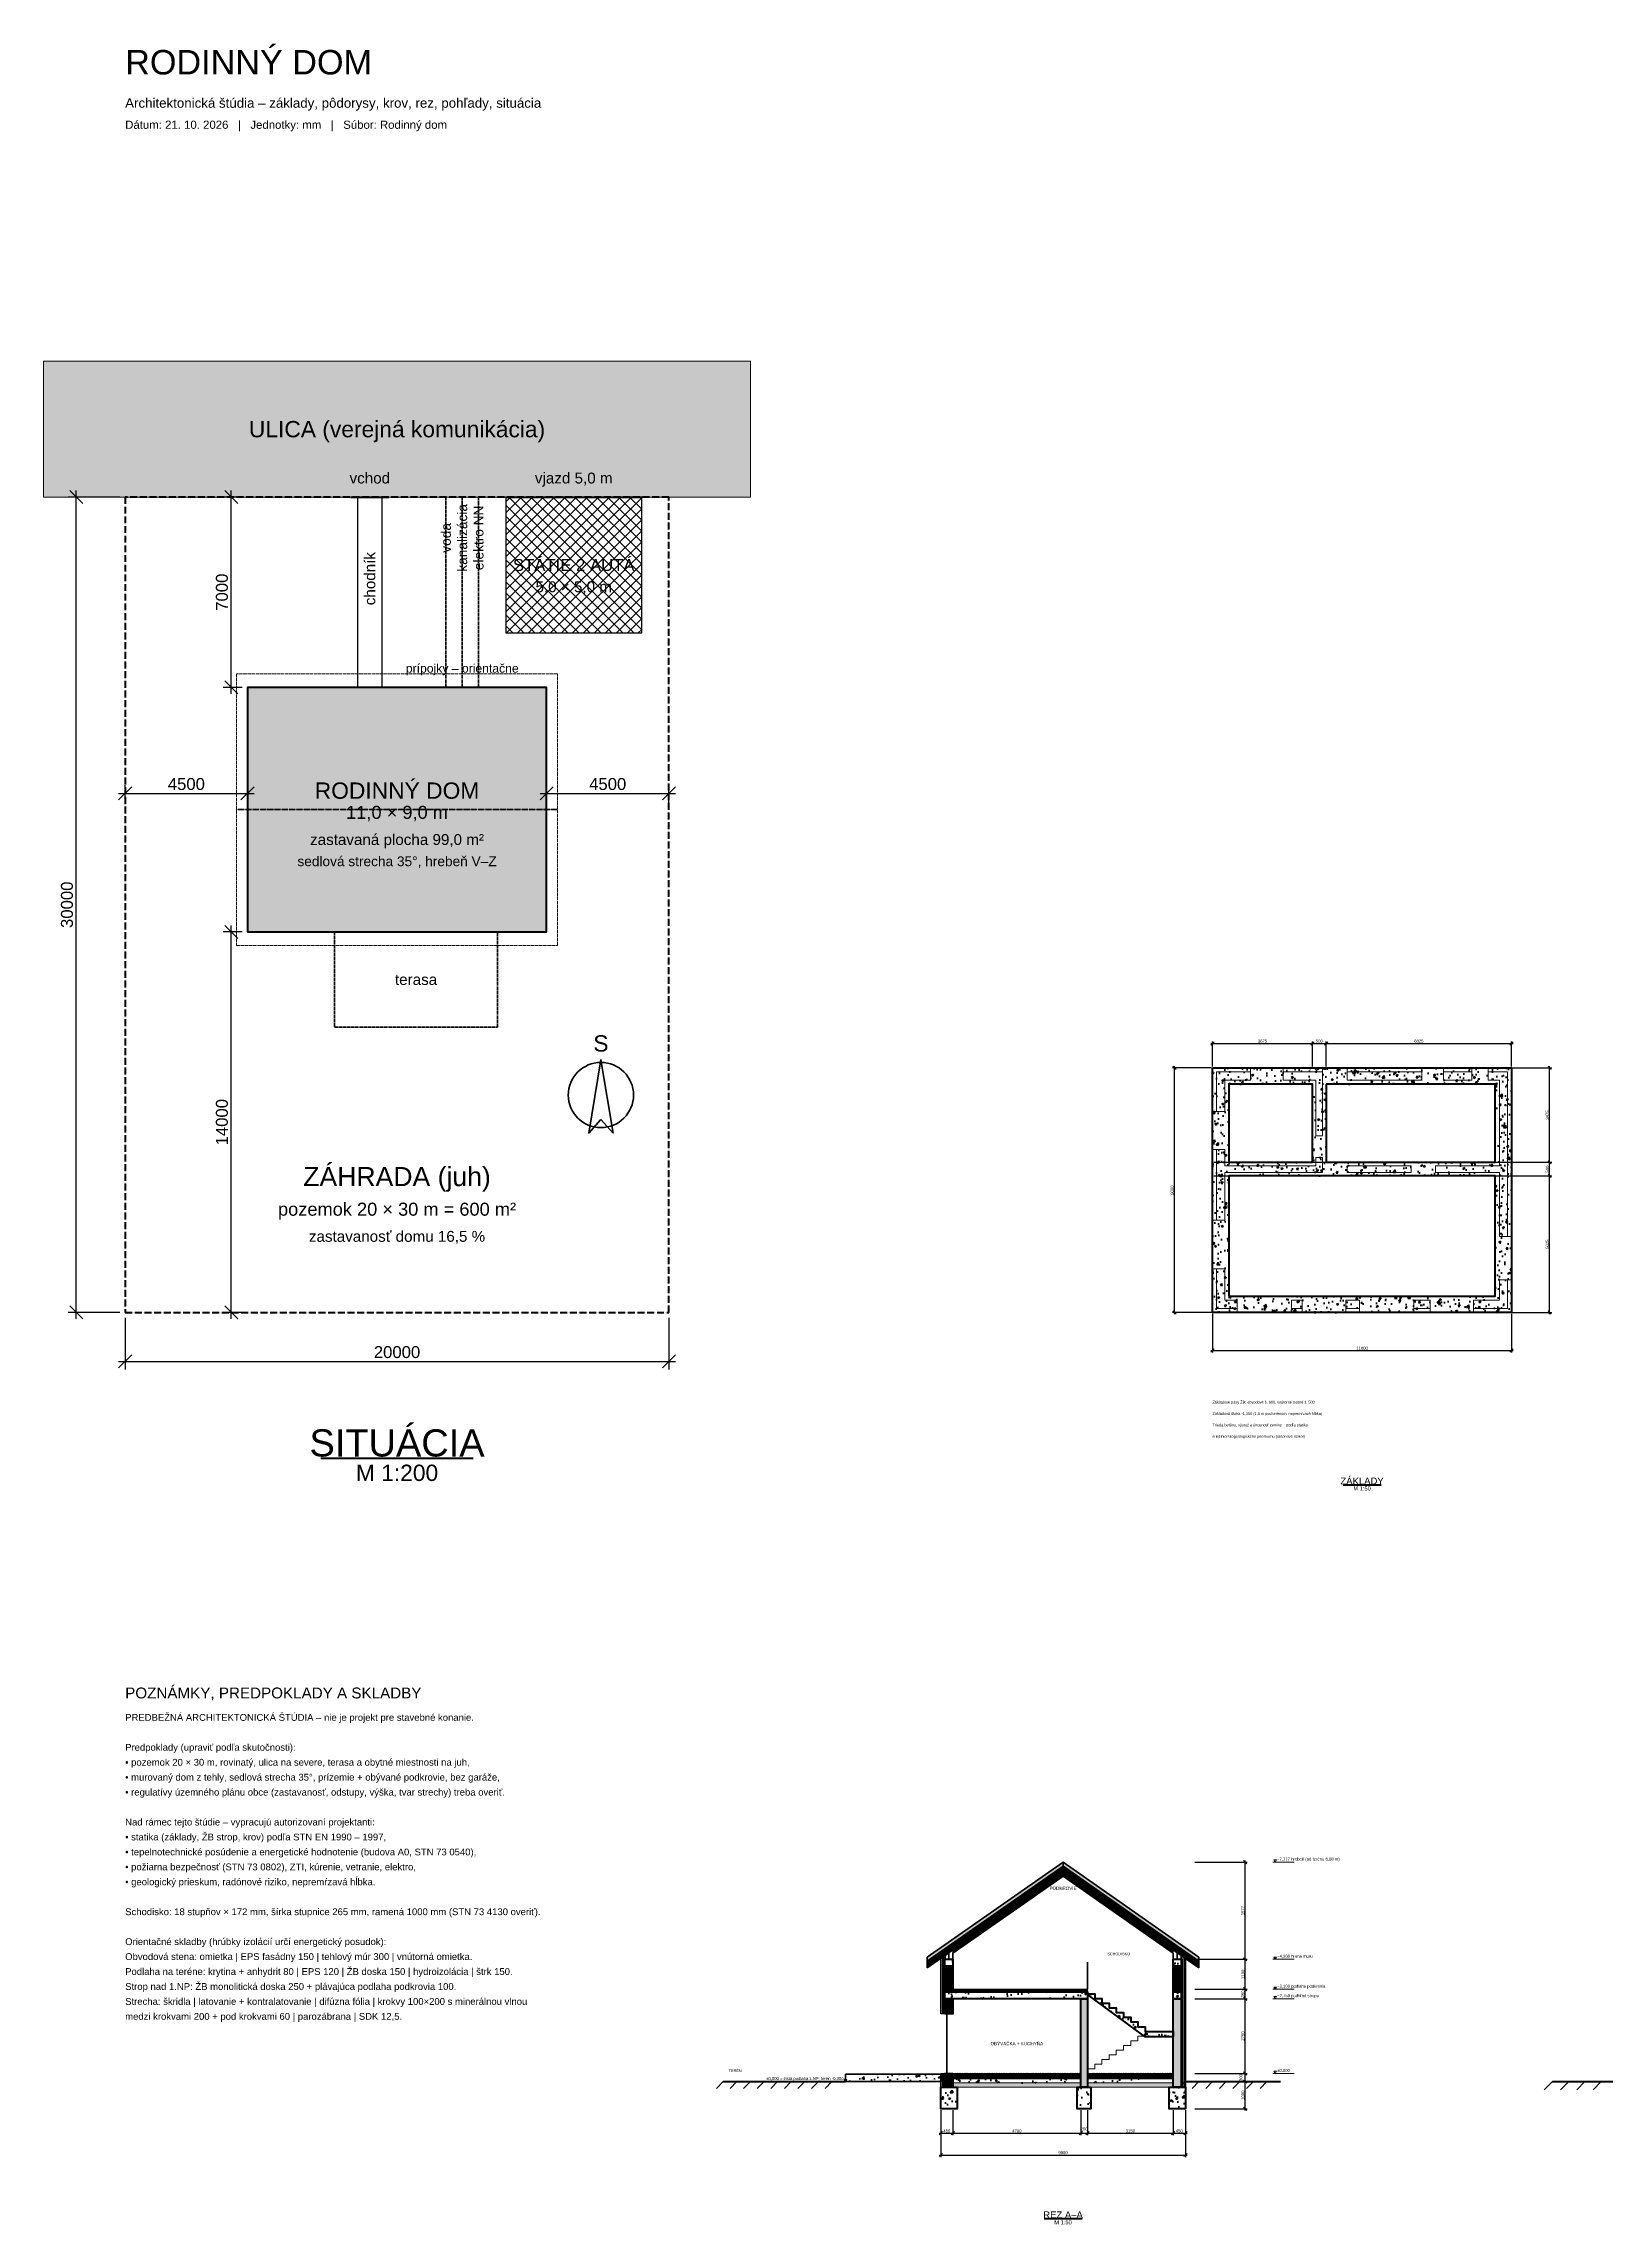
# Model space of a CAD drawing. Header units: millimetres. Extents: x -3000 to 123500, y -27552 to 52684.
# Drawn here: x -3000 to 54450, y -27552 to 52684 of the extents above; entities that cross this region are included whole.
import ezdxf
from ezdxf.enums import TextEntityAlignment as Align

# ---------------------------------------------------------------- set-up
doc = ezdxf.new("R2010")
doc.units = ezdxf.units.MM
doc.linetypes.add('DASHDOT', pattern=[3.556, 2.54, -0.508, 0, -0.508])
doc.linetypes.add('DASHED', pattern=[1.524, 1.27, -0.254])
for name, color, linetype, lineweight in [('DVERE', 3, 'Continuous', 25), ('IZOLACIA', 2, 'Continuous', 25), ('KOTY', 4, 'Continuous', 18), ('KROV', 30, 'Continuous', 35), ('POZEMOK', 3, 'DASHDOT', 50), ('PRIPOJKY', 5, 'DASHED', 35), ('SCHODISKO', 6, 'Continuous', 25), ('SITUACIA', 7, 'Continuous', 35), ('SKRYTE', 8, 'DASHED', 18), ('STENY_NOSNE', 7, 'Continuous', 70), ('STRECHA', 1, 'Continuous', 35), ('STROP', 7, 'Continuous', 50), ('TERASA', 30, 'Continuous', 35), ('TEREN', 94, 'Continuous', 50), ('TEXT', 7, 'Continuous', 25), ('ZAKLADY', 8, 'Continuous', 50)]:
    doc.layers.add(name, color=color, linetype=linetype, lineweight=lineweight)
doc.styles.add('DOM', font='arial.ttf')
doc.dimstyles.new('DOM_200', dxfattribs={"dimscale": 200, "dimtxt": 2.2, "dimasz": 1.5, "dimexe": 1.5, "dimexo": 1, "dimgap": 0.6, "dimtad": 1, "dimdec": 0, "dimtxsty": 'DOM', "dimtsz": 1.2, "dimcen": 2.5, "dimdle": 1.2, "dimclrd": 4, "dimclre": 4, "dimclrt": 7, "dimazin": 3, "dimtfac": 1, "dimtmove": 0, "dimatfit": 3})
doc.dimstyles.new('DOM_50', dxfattribs={"dimscale": 50, "dimtxt": 2.2, "dimasz": 1.5, "dimexe": 1.5, "dimexo": 1, "dimgap": 0.6, "dimtad": 1, "dimdec": 0, "dimtxsty": 'DOM', "dimtsz": 1.2, "dimcen": 2.5, "dimdle": 1.2, "dimclrd": 4, "dimclre": 4, "dimclrt": 7, "dimazin": 3, "dimtfac": 1, "dimtmove": 0, "dimatfit": 3})

msp = doc.modelspace()

# ---------------------------------------------------------------- hatches: boundary and pattern name
at = {"layer": 'IZOLACIA'}
h = msp.add_hatch(dxfattribs=at)
h.set_pattern_fill('ANSI31', color=2, scale=18, angle=45)
h.paths.add_polyline_path([(30150, -19800), (30000, -19800), (30000, -17765), (30150, -17660)])
h = msp.add_hatch(dxfattribs=at)
h.set_pattern_fill('ANSI31', color=2, scale=18, angle=45)
h.paths.add_polyline_path([(39000, -17765), (39000, -22500), (38850, -22500), (38850, -17660)])
h = msp.add_hatch(dxfattribs=at)
h.set_pattern_fill('ANSI31', color=2, scale=18, angle=45)
h.paths.add_polyline_path([(30000, -22500), (30000, -22000), (30150, -22000), (30150, -22500)])
at = {"layer": 'KROV'}
h = msp.add_hatch(dxfattribs=at)
h.set_pattern_fill('ANSI31', color=30, scale=18, angle=45)
h.paths.add_polyline_path([(29500, -18115.1), (34500, -14614.1), (34500, -14369.9), (29500, -17871)])
h = msp.add_hatch(dxfattribs=at)
h.set_pattern_fill('ANSI31', color=30, scale=18, angle=45)
h.paths.add_polyline_path([(39500, -18115.1), (34500, -14614.1), (34500, -14369.9), (39500, -17871)])
h = msp.add_hatch(dxfattribs=at)
h.set_pattern_fill('ANSI31', color=8, scale=10, angle=135)
h.paths.add_polyline_path([(30450, -17449.9), (34500, -14614.1), (34500, -14736.2), (30450, -17572)])
h = msp.add_hatch(dxfattribs=at)
h.set_pattern_fill('ANSI31', color=8, scale=10, angle=135)
h.paths.add_polyline_path([(38550, -17449.9), (34500, -14614.1), (34500, -14736.2), (38550, -17572)])
at = {"layer": 'SITUACIA'}
h = msp.add_hatch(color=253, dxfattribs=at)
h.dxf.hatch_style = 1
h.paths.add_polyline_path([(23000, 36000), (23000, 41000), (-3000, 41000), (-3000, 36000)])
h = msp.add_hatch(dxfattribs=at)
h.set_pattern_fill('ANSI37', color=253, scale=90)
h.paths.add_polyline_path([(19000, 31000), (19000, 36000), (14000, 36000), (14000, 31000)])
at = {"layer": 'STENY_NOSNE'}
h = msp.add_hatch(color=254, dxfattribs=at)
h.dxf.hatch_style = 1
h.paths.add_polyline_path([(15500, 20000), (15500, 29000), (4500, 29000), (4500, 20000)])
h = msp.add_hatch(color=252, dxfattribs=at)
h.dxf.hatch_style = 1
h.paths.add_polyline_path([(30150, -18050), (30450, -18050), (30450, -19000), (30150, -19000)])
h = msp.add_hatch(color=252, dxfattribs=at)
h.dxf.hatch_style = 1
h.paths.add_polyline_path([(38850, -19000), (38550, -19000), (38550, -18050), (38850, -18050)])
h = msp.add_hatch(color=252, dxfattribs=at)
h.dxf.hatch_style = 1
h.paths.add_polyline_path([(30150, -19800), (30150, -19250), (30450, -19250), (30450, -19800)])
h = msp.add_hatch(color=252, dxfattribs=at)
h.dxf.hatch_style = 1
h.paths.add_polyline_path([(35400, -19250), (35400, -22500), (35150, -22500), (35150, -19250)])
h = msp.add_hatch(color=252, dxfattribs=at)
h.dxf.hatch_style = 1
h.paths.add_polyline_path([(38850, -22500), (38550, -22500), (38550, -20650), (38550, -20450), (38550, -19250), (38850, -19250)])
h = msp.add_hatch(color=252, dxfattribs=at)
h.dxf.hatch_style = 1
h.paths.add_polyline_path([(30450, -22000), (30450, -22500), (30150, -22500), (30150, -22000)])
at = {"layer": 'STRECHA'}
h = msp.add_hatch(color=1, dxfattribs=at)
h.dxf.hatch_style = 1
h.paths.add_polyline_path([(29500, -17871), (34500, -14369.9), (34500, -14223.4), (29500, -17724.5)])
h = msp.add_hatch(color=1, dxfattribs=at)
h.dxf.hatch_style = 1
h.paths.add_polyline_path([(39500, -17871), (34500, -14369.9), (34500, -14223.4), (39500, -17724.5)])
at = {"layer": 'STROP'}
h = msp.add_hatch(dxfattribs=at)
h.set_pattern_fill('AR-CONC', color=8, scale=4)
h.paths.add_polyline_path([(30450, -18050), (30150, -18050), (30150, -17800), (30450, -17800)])
h = msp.add_hatch(dxfattribs=at)
h.set_pattern_fill('AR-CONC', color=8, scale=4)
h.paths.add_polyline_path([(38850, -18050), (38550, -18050), (38550, -17800), (38850, -17800)])
h = msp.add_hatch(dxfattribs=at)
h.set_pattern_fill('AR-CONC', color=8, scale=4)
h.paths.add_polyline_path([(38550, -20650), (37520, -20650), (35400, -19100), (35400, -19250), (30150, -19250), (30150, -19000), (35400, -19000), (35400, -19072.2), (35665, -19072.2), (35665, -19244.4), (35930, -19244.4), (35930, -19416.7), (36195, -19416.7), (36195, -19588.9), (36460, -19588.9), (36460, -19761.1), (36725, -19761.1), (36725, -19933.3), (36990, -19933.3), (36990, -20105.6), (37255, -20105.6), (37255, -20277.8), (37520, -20277.8), (37520, -20450), (38550, -20450)])
h = msp.add_hatch(dxfattribs=at)
h.set_pattern_fill('ANSI37', scale=20)
h.paths.add_polyline_path([(35400, -19000), (35400, -18900), (30450, -18900), (30450, -19000)])
h = msp.add_hatch(dxfattribs=at)
h.set_pattern_fill('AR-CONC', color=8, scale=4)
h.paths.add_polyline_path([(38850, -19000), (38850, -19250), (38550, -19250), (38550, -19000)])
h = msp.add_hatch(dxfattribs=at)
h.set_pattern_fill('ANSI37', scale=20)
h.paths.add_polyline_path([(30450, -22080), (30450, -22000), (35150, -22000), (35150, -22080)])
h = msp.add_hatch(dxfattribs=at)
h.set_pattern_fill('ANSI31', color=2, scale=14, angle=45)
h.paths.add_polyline_path([(30450, -22200), (30450, -22080), (35150, -22080), (35150, -22200)])
h = msp.add_hatch(dxfattribs=at)
h.set_pattern_fill('AR-CONC', color=8, scale=4)
h.paths.add_polyline_path([(30450, -22350), (30450, -22200), (35150, -22200), (35150, -22350)])
h = msp.add_hatch(dxfattribs=at)
h.set_pattern_fill('GRAVEL', color=8, scale=6)
h.paths.add_polyline_path([(30450, -22500), (30450, -22350), (35150, -22350), (35150, -22500)])
h = msp.add_hatch(dxfattribs=at)
h.set_pattern_fill('ANSI37', scale=20)
h.paths.add_polyline_path([(38550, -22000), (38550, -22080), (35400, -22080), (35400, -22000)])
h = msp.add_hatch(dxfattribs=at)
h.set_pattern_fill('ANSI31', color=2, scale=14, angle=45)
h.paths.add_polyline_path([(38550, -22080), (38550, -22200), (35400, -22200), (35400, -22080)])
h = msp.add_hatch(dxfattribs=at)
h.set_pattern_fill('AR-CONC', color=8, scale=4)
h.paths.add_polyline_path([(38550, -22200), (38550, -22350), (35400, -22350), (35400, -22200)])
h = msp.add_hatch(dxfattribs=at)
h.set_pattern_fill('GRAVEL', color=8, scale=6)
h.paths.add_polyline_path([(38550, -22350), (38550, -22500), (35400, -22500), (35400, -22350)])
h = msp.add_hatch(dxfattribs=at)
h.set_pattern_fill('AR-CONC', color=8, scale=4)
h.paths.add_polyline_path([(30600, -22500), (30600, -23300), (30000, -23300), (30000, -22500)])
h = msp.add_hatch(dxfattribs=at)
h.set_pattern_fill('AR-CONC', color=8, scale=4)
h.paths.add_polyline_path([(35525, -22500), (35525, -23300), (35025, -23300), (35025, -22500)])
h = msp.add_hatch(dxfattribs=at)
h.set_pattern_fill('AR-CONC', color=8, scale=4)
h.paths.add_polyline_path([(39000, -22500), (39000, -23300), (38400, -23300), (38400, -22500)])
at = {"layer": 'TERASA'}
h = msp.add_hatch(dxfattribs=at)
h.set_pattern_fill('AR-CONC', color=8, scale=4)
h.paths.add_polyline_path([(30000, -22300), (30000, -22030), (26500, -22030), (26500, -22300)])
at = {"layer": 'ZAKLADY'}
h = msp.add_hatch(dxfattribs=at)
h.set_pattern_fill('AR-CONC', color=8, scale=4)
h.paths.add_polyline_path([(40000, 15000), (51000, 15000), (51000, 6000), (40000, 6000)])
h.paths.add_polyline_path([(44175, 14400), (44175, 11525), (50400, 11525), (50400, 14400)])
h.paths.add_polyline_path([(40600, 14400), (40600, 11525), (43675, 11525), (43675, 14400)])
h.paths.add_polyline_path([(40600, 6600), (50400, 6600), (50400, 11025), (40600, 11025)])

# ---------------------------------------------------------------- linework, layer by layer
at = {"layer": 'DVERE', "lineweight": 35}
msp.add_line((30225, -22000), (30225, -19800), dxfattribs=at)
at = {"layer": 'IZOLACIA'}
for points in [[(30150, -19800), (30000, -19800), (30000, -17765), (30150, -17660)], [(39000, -17765), (39000, -22500), (38850, -22500), (38850, -17660)], [(30000, -22500), (30000, -22000), (30150, -22000), (30150, -22500)]]:
    msp.add_lwpolyline(points, close=True, dxfattribs=at)
at = {"layer": 'KOTY'}
for p, q in [((42220, -14223.4), (43000, -14223.4)), ((42220, -17800), (43000, -17800)), ((42220, -18900), (43000, -18900)), ((42220, -19250), (43000, -19250)), ((26420, -22300), (25800, -22300)), ((42220, -22000), (43000, -22000))]:
    msp.add_line(p, q, dxfattribs=at)
for points in [[(42300, -14223.4), (42252, -14143.4), (42348, -14143.4)], [(42300, -17800), (42252, -17720), (42348, -17720)], [(42300, -18900), (42252, -18820), (42348, -18820)], [(42300, -19250), (42252, -19170), (42348, -19170)], [(26500, -22300), (26452, -22220), (26548, -22220)], [(42300, -22000), (42252, -21920), (42348, -21920)]]:
    msp.add_lwpolyline(points, close=True, dxfattribs=at)
at = {"layer": 'KROV'}
for points in [[(29500, -18115.1), (34500, -14614.1), (34500, -14369.9), (29500, -17871)], [(39500, -18115.1), (34500, -14614.1), (34500, -14369.9), (39500, -17871)], [(30160, -17800), (30160, -17653), (30300, -17555), (30300, -17800)], [(38840, -17800), (38840, -17653), (38700, -17555), (38700, -17800)]]:
    msp.add_lwpolyline(points, close=True, dxfattribs=at)
at = {"layer": 'KROV', "lineweight": 13}
for points in [[(30450, -17449.9), (34500, -14614.1), (34500, -14736.2), (30450, -17572)], [(38550, -17449.9), (34500, -14614.1), (34500, -14736.2), (38550, -17572)]]:
    msp.add_lwpolyline(points, close=True, dxfattribs=at)
at = {"layer": 'POZEMOK', "linetype": 'DASHDOT', "lineweight": 50, "ltscale": 100}
msp.add_lwpolyline([(0, 6000), (20000, 6000), (20000, 36000), (0, 36000)], close=True, dxfattribs=at)
at = {"layer": 'PRIPOJKY', "linetype": 'DASHED', "lineweight": 35, "ltscale": 100}
for p, q in [((11800, 36000), (11800, 29000)), ((12400, 36000), (12400, 29000)), ((13000, 36000), (13000, 29000))]:
    msp.add_line(p, q, dxfattribs=at)
at = {"layer": 'SCHODISKO', "lineweight": 35}
msp.add_line((35400, -18900), (35400, -17900), dxfattribs=at)
at = {"layer": 'SCHODISKO', "lineweight": 18}
msp.add_lwpolyline([(35400, -22000), (35400, -21827.8), (35665, -21827.8), (35665, -21655.6), (35930, -21655.6), (35930, -21483.3), (36195, -21483.3), (36195, -21311.1), (36460, -21311.1), (36460, -21138.9), (36725, -21138.9), (36725, -20966.7), (36990, -20966.7), (36990, -20794.4), (37255, -20794.4), (37255, -20622.2), (37520, -20622.2), (37520, -20450)], dxfattribs=at)
at = {"layer": 'SITUACIA', "lineweight": 100}
for p, q in [((8300, 36000), (9700, 36000)), ((14000, 36000), (19000, 36000))]:
    msp.add_line(p, q, dxfattribs=at)
at = {"layer": 'SITUACIA', "lineweight": 18}
msp.add_lwpolyline([(23000, 36000), (23000, 41000), (-3000, 41000), (-3000, 36000)], close=True, dxfattribs=at)
at = {"layer": 'SITUACIA', "lineweight": 25}
for points in [[(8550, 29000), (9450, 29000), (9450, 36000), (8550, 36000)], [(14000, 31000), (19000, 31000), (19000, 36000), (14000, 36000)]]:
    msp.add_lwpolyline(points, close=True, dxfattribs=at)
at = {"layer": 'SITUACIA'}
msp.add_lwpolyline([(17500, 13100), (17050, 12600), (17500, 15300), (17950, 12600)], close=True, dxfattribs=at)
msp.add_circle((17500, 14000), 1200, dxfattribs=at)
at = {"layer": 'SKRYTE', "lineweight": 35}
msp.add_line((4100, 24500), (15900, 24500), dxfattribs=at)
at = {"layer": 'SKRYTE', "linetype": 'DASHED', "ltscale": 100}
msp.add_lwpolyline([(4100, 19500), (15900, 19500), (15900, 29500), (4100, 29500)], close=True, dxfattribs=at)
at = {"layer": 'SKRYTE', "linetype": 'DASHED', "ltscale": 25}
for points in [[(40000, 15000), (41400, 15000), (41400, 14850), (40150, 14850), (40150, 13400), (40000, 13400)], [(41400, 14550), (40450, 14550), (40450, 13400), (40150, 13400), (40150, 14850), (41400, 14850)], [(44050, 15000), (44050, 14850), (42600, 14850), (42600, 15000)], [(44050, 14550), (44050, 14549), (44050, 12500), (43800, 12500), (43800, 14550), (42600, 14550), (42600, 14850), (44050, 14850)], [(47700, 15000), (47700, 14850), (44950, 14850), (44950, 15000)], [(47700, 14550), (44950, 14550), (44950, 14850), (47700, 14850)], [(50550, 11400), (50550, 14550), (50137, 14550), (50137, 14850), (50850, 14850), (50850, 8800), (50550, 8800), (50550, 11150), (48200, 11150), (48200, 11400)], [(49537, 15000), (49537, 14850), (48500, 14850), (48500, 15000)], [(49537, 14550), (48500, 14550), (48500, 14850), (49537, 14850)], [(51000, 15000), (51000, 8800), (50850, 8800), (50850, 14850), (50137, 14850), (50137, 15000)], [(40000, 12000), (40150, 12000), (40150, 9400), (40000, 9400)], [(44050, 11401), (44050, 11400), (44050, 11150), (40450, 11150), (40450, 9400), (40150, 9400), (40150, 12000), (40450, 12000), (40450, 11400), (43800, 11400), (43800, 11700), (44050, 11700)], [(47300, 11400), (47300, 11150), (44950, 11150), (44950, 11400)], [(40000, 7600), (40150, 7600), (40150, 6150), (40900, 6150), (40900, 6000), (40000, 6000)], [(40150, 7600), (40450, 7600), (40450, 6450), (40900, 6450), (40900, 6150), (40150, 6150)], [(42900, 6450), (43300, 6450), (43300, 6150), (42900, 6150)], [(44900, 6450), (45400, 6450), (45400, 6150), (44900, 6150)], [(47400, 6450), (48000, 6450), (48000, 6150), (47400, 6150)], [(49600, 6150), (49600, 6450), (50550, 6450), (50550, 7200), (50850, 7200), (50850, 6150)], [(51000, 6000), (49600, 6000), (49600, 6150), (50850, 6150), (50850, 7200), (51000, 7200)], [(42900, 6000), (42900, 6150), (43300, 6150), (43300, 6000)], [(44900, 6000), (44900, 6150), (45400, 6150), (45400, 6000)], [(47400, 6000), (47400, 6150), (48000, 6150), (48000, 6000)]]:
    msp.add_lwpolyline(points, close=True, dxfattribs=at)
at = {"layer": 'STENY_NOSNE', "lineweight": 70}
msp.add_lwpolyline([(4500, 20000), (15500, 20000), (15500, 29000), (4500, 29000)], close=True, dxfattribs=at)
at = {"layer": 'STENY_NOSNE'}
for points in [[(30150, -18050), (30450, -18050), (30450, -19000), (30150, -19000)], [(38850, -19000), (38550, -19000), (38550, -18050), (38850, -18050)], [(30150, -19800), (30150, -19250), (30450, -19250), (30450, -19800)], [(35400, -19250), (35400, -22500), (35150, -22500), (35150, -19250)], [(38850, -22500), (38550, -22500), (38550, -20650), (38550, -20450), (38550, -19250), (38850, -19250)], [(30450, -22000), (30450, -22500), (30150, -22500), (30150, -22000)]]:
    msp.add_lwpolyline(points, close=True, dxfattribs=at)
at = {"layer": 'STRECHA'}
for points in [[(29500, -17871), (34500, -14369.9), (34500, -14223.4), (29500, -17724.5)], [(39500, -17871), (34500, -14369.9), (34500, -14223.4), (39500, -17724.5)]]:
    msp.add_lwpolyline(points, close=True, dxfattribs=at)
at = {"layer": 'STROP', "lineweight": 35}
msp.add_lwpolyline([(30450, -18900), (30450, -17572), (34500, -14736.2), (38550, -17572), (38550, -18900)], dxfattribs=at)
at = {"layer": 'STROP'}
for points in [[(30450, -18050), (30150, -18050), (30150, -17800), (30450, -17800)], [(38850, -18050), (38550, -18050), (38550, -17800), (38850, -17800)], [(38550, -20650), (37520, -20650), (35400, -19100), (35400, -19250), (30150, -19250), (30150, -19000), (35400, -19000), (35400, -19072.2), (35665, -19072.2), (35665, -19244.4), (35930, -19244.4), (35930, -19416.7), (36195, -19416.7), (36195, -19588.9), (36460, -19588.9), (36460, -19761.1), (36725, -19761.1), (36725, -19933.3), (36990, -19933.3), (36990, -20105.6), (37255, -20105.6), (37255, -20277.8), (37520, -20277.8), (37520, -20450), (38550, -20450)], [(38850, -19000), (38850, -19250), (38550, -19250), (38550, -19000)], [(30600, -22500), (30600, -23300), (30000, -23300), (30000, -22500)], [(35525, -22500), (35525, -23300), (35025, -23300), (35025, -22500)], [(39000, -22500), (39000, -23300), (38400, -23300), (38400, -22500)]]:
    msp.add_lwpolyline(points, close=True, dxfattribs=at)
at = {"layer": 'STROP', "lineweight": 13}
for points in [[(35400, -19000), (35400, -18900), (30450, -18900), (30450, -19000)], [(30450, -22080), (30450, -22000), (35150, -22000), (35150, -22080)], [(30450, -22200), (30450, -22080), (35150, -22080), (35150, -22200)], [(30450, -22350), (30450, -22200), (35150, -22200), (35150, -22350)], [(30450, -22500), (30450, -22350), (35150, -22350), (35150, -22500)], [(38550, -22000), (38550, -22080), (35400, -22080), (35400, -22000)], [(38550, -22080), (38550, -22200), (35400, -22200), (35400, -22080)], [(38550, -22200), (38550, -22350), (35400, -22350), (35400, -22200)], [(38550, -22350), (38550, -22500), (35400, -22500), (35400, -22350)]]:
    msp.add_lwpolyline(points, close=True, dxfattribs=at)
at = {"layer": 'TERASA', "linetype": 'DASHED', "ltscale": 100}
msp.add_lwpolyline([(7700, 16500), (13700, 16500), (13700, 20000), (7700, 20000)], close=True, dxfattribs=at)
at = {"layer": 'TERASA'}
msp.add_lwpolyline([(30000, -22300), (30000, -22030), (26500, -22030), (26500, -22300)], close=True, dxfattribs=at)
at = {"layer": 'TEREN', "lineweight": 13}
for p, q in [((22000, -22300), (21750, -22550)), ((22500, -22300), (22250, -22550)), ((23000, -22300), (22750, -22550)), ((23500, -22300), (23250, -22550)), ((24000, -22300), (23750, -22550)), ((24500, -22300), (24250, -22550)), ((25000, -22300), (24750, -22550)), ((25500, -22300), (25250, -22550)), ((26000, -22300), (25750, -22550)), ((39000, -22300), (38750, -22550)), ((39500, -22300), (39250, -22550)), ((40000, -22300), (39750, -22550)), ((40500, -22300), (40250, -22550)), ((41000, -22300), (40750, -22550)), ((41500, -22300), (41250, -22550)), ((42000, -22300), (41750, -22550)), ((52500, -22300), (52200, -22600)), ((53100, -22300), (52800, -22600)), ((53700, -22300), (53400, -22600)), ((54300, -22300), (54000, -22600))]:
    msp.add_line(p, q, dxfattribs=at)
at = {"layer": 'TEREN'}
for p, q in [((22000, -22300), (26500, -22300)), ((39000, -22300), (42500, -22300))]:
    msp.add_line(p, q, dxfattribs=at)
at = {"layer": 'TEREN', "lineweight": 70}
msp.add_line((52500, -22300), (68500, -22300), dxfattribs=at)
at = {"layer": 'TEXT', "lineweight": 50}
for p, q in [((7200, 640), (12800, 640)), ((44800, -340), (46200, -340)), ((33800, -27340), (35200, -27340))]:
    msp.add_line(p, q, dxfattribs=at)
at = {"layer": 'ZAKLADY'}
for points in [[(40000, 15000), (51000, 15000), (51000, 6000), (40000, 6000)], [(40600, 14400), (40600, 11525), (43675, 11525), (43675, 14400)], [(44175, 14400), (44175, 11525), (50400, 11525), (50400, 14400)], [(40600, 6600), (50400, 6600), (50400, 11025), (40600, 11025)]]:
    msp.add_lwpolyline(points, close=True, dxfattribs=at)

# ---------------------------------------------------------------- texts
at = {"layer": 'KOTY', "style": 'DOM'}
for s, p in [('+7,777 hrebeň (od terénu 8,08 m)', (42375, -14198.4)), ('+4,200 hrana múru', (42375, -17775)), ('+3,100 podlaha podkrovia', (42375, -18875)), ('+2,750 podhľad stropu', (42375, -19225)), ('±0,000', (42375, -21975))]:
    msp.add_text(s, height=110, dxfattribs=at).set_placement(p, align=Align.BOTTOM_LEFT)
msp.add_text('±0,000 = čistá podlaha 1.NP; terén -0,300', height=110, dxfattribs=at).set_placement((26425, -22275), align=Align.BOTTOM_RIGHT)
at = {"layer": 'PRIPOJKY', "style": 'DOM'}
for s, p in [('kanalizácia', (12400, 34500)), ('elektro NN', (13000, 34500)), ('voda', (11800, 34500))]:
    msp.add_text(s, height=360, rotation=90, dxfattribs=at).set_placement(p, align=Align.MIDDLE_CENTER)
msp.add_text('prípojky – orientačne', height=320, dxfattribs=at).set_placement((12400, 29700), align=Align.MIDDLE_CENTER)
at = {"layer": 'TERASA', "style": 'DOM'}
msp.add_text('terasa', height=400, dxfattribs=at).set_placement((10700, 18250), align=Align.MIDDLE_CENTER)
at = {"layer": 'TEREN', "style": 'DOM'}
msp.add_text('TERÉN', height=100, dxfattribs=at).set_placement((22200, -21900), align=Align.MIDDLE_LEFT)
at = {"layer": 'TEXT', "style": 'DOM'}
for s, height, p in [('RODINNÝ DOM', 900, (0, 52000)), ('Architektonická štúdia – základy, pôdorysy, krov, rez, pohľady, situácia', 350, (0, 50500)), ('Dátum: 21. 10. 2026   |   Jednotky: mm   |   Súbor: Rodinný dom', 300, (0, 49700)), ('Základové pásy ŽB: obvodové š. 600, vnútorné nosné š. 500', 100, (40000, 2700)), ('Trieda betónu, výstuž a únosnosť zeminy – podľa statika', 100, (40000, 1860)), ('Základová škára -1,300 (1,0 m pod terénom, nepremŕzavá hĺbka)', 100, (40000, 2280)), ('a inžinierskogeologického prieskumu (radónové riziko!)', 100, (40000, 1440)), ('POZNÁMKY, PREDPOKLADY A SKLADBY', 400, (0, -8000)), ('PREDBEŽNÁ ARCHITEKTONICKÁ ŠTÚDIA – nie je projekt pre stavebné konanie.', 250, (0, -8900)), ('• pozemok 20 × 30 m, rovinatý, ulica na severe, terasa a obytné miestnosti na juh,', 250, (0, -10550)), ('Predpoklady (upraviť podľa skutočnosti):', 250, (0, -10000)), ('• murovaný dom z tehly, sedlová strecha 35°, prízemie + obývané podkrovie, bez garáže,', 250, (0, -11100)), ('• regulatívy územného plánu obce (zastavanosť, odstupy, výška, tvar strechy) treba overiť.', 250, (0, -11650)), ('Nad rámec tejto štúdie – vypracujú autorizovaní projektanti:', 250, (0, -12750)), ('• statika (základy, ŽB strop, krov) podľa STN EN 1990 – 1997,', 250, (0, -13300)), ('• tepelnotechnické posúdenie a energetické hodnotenie (budova A0, STN 73 0540),', 250, (0, -13850)), ('• požiarna bezpečnosť (STN 73 0802), ZTI, kúrenie, vetranie, elektro,', 250, (0, -14400)), ('• geologický prieskum, radónové riziko, nepremŕzavá hĺbka.', 250, (0, -14950)), ('Schodisko: 18 stupňov × 172 mm, šírka stupnice 265 mm, ramená 1000 mm (STN 73 4130 overiť).', 250, (0, -16050)), ('Orientačné skladby (hrúbky izolácií určí energetický posudok):', 250, (0, -17150)), ('Obvodová stena: omietka | EPS fasádny 150 | tehlový múr 300 | vnútorná omietka.', 250, (0, -17700)), ('Podlaha na teréne: krytina + anhydrit 80 | EPS 120 | ŽB doska 150 | hydroizolácia | štrk 150.', 250, (0, -18250)), ('Strop nad 1.NP: ŽB monolitická doska 250 + plávajúca podlaha podkrovia 100.', 250, (0, -18800)), ('Strecha: škridla | latovanie + kontralatovanie | difúzna fólia | krokvy 100×200 s minerálnou vlnou', 250, (0, -19350)), ('medzi krokvami 200 + pod krokvami 60 | parozábrana | SDK 12,5.', 250, (0, -19900))]:
    msp.add_text(s, height=height, dxfattribs=at).set_placement(p, align=Align.MIDDLE_LEFT)
for s, height, p in [('ULICA (verejná komunikácia)', 600, (10000, 38500)), ('vchod', 400, (9000, 36700)), ('vjazd 5,0 m', 400, (16500, 36700)), ('STÁTIE 2 AUTÁ', 440, (16500, 33500)), ('5,0 × 5,0 m', 400, (16500, 32700)), ('RODINNÝ DOM', 600, (10000, 25200)), ('11,0 × 9,0 m', 480, (10000, 24400)), ('zastavaná plocha 99,0 m²', 400, (10000, 23400)), ('sedlová strecha 35°, hrebeň V–Z', 360, (10000, 22600)), ('S', 600, (17500, 15900)), ('ZÁHRADA (juh)', 700, (10000, 11000)), ('pozemok 20 × 30 m = 600 m²', 480, (10000, 9800)), ('zastavanosť domu 16,5 %', 400, (10000, 8800)), ('M 1:200', 600, (10000, 100)), ('M 1:50', 150, (45500, -475)), ('PODKROVIE', 120, (34500, -15186.2)), ('SCHODISKO', 100, (36550, -17600)), ('OBÝVAČKA + KUCHYŇA', 120, (32800, -20900)), ('M 1:50', 150, (34500, -27475))]:
    msp.add_text(s, height=height, dxfattribs=at).set_placement(p, align=Align.MIDDLE_CENTER)
msp.add_text('chodník', height=400, rotation=90, dxfattribs=at).set_placement((9000, 33000), align=Align.MIDDLE_CENTER)
at = {"layer": 'TEXT', "color": 7, "style": 'DOM'}
for s, height, p in [('SITUÁCIA', 1000, (10000, 1200)), ('ZÁKLADY', 250, (45500, -200)), ('REZ A–A', 250, (34500, -27200))]:
    msp.add_text(s, height=height, dxfattribs=at).set_placement(p, align=Align.MIDDLE_CENTER)

# ---------------------------------------------------------------- dimensions: what is measured, and where the dimension line sits
at = {"layer": 'KOTY'}
for base, p1, p2, dimstyle in [((-1800, 6000), (0, 6000), (0, 36000), 'DOM_200'), ((3900, 29000), (4500, 29000), (4500, 36000), 'DOM_200'), ((3900, 6000), (4500, 6000), (4500, 20000), 'DOM_200'), ((38600, 6000), (40000, 6000), (40000, 15000), 'DOM_50'), ((52400, 11525), (40000, 11525), (40000, 15000), 'DOM_50'), ((52400, 11025), (40000, 11025), (40000, 11525), 'DOM_50'), ((52400, 6000), (40000, 6000), (40000, 11025), 'DOM_50'), ((41200, -17800), (39300, -17800), (39300, -14223.4), 'DOM_50'), ((41200, -18900), (39300, -18900), (39300, -17800), 'DOM_50'), ((41200, -19250), (39300, -19250), (39300, -18900), 'DOM_50'), ((41200, -22000), (39300, -22000), (39300, -19250), 'DOM_50'), ((41200, -22300), (39300, -22300), (39300, -22000), 'DOM_50'), ((41200, -23300), (39300, -23300), (39300, -22300), 'DOM_50')]:
    msp.add_linear_dim(base=base, p1=p1, p2=p2, angle=90, dimstyle=dimstyle, dxfattribs=at).render()
for base, p1, p2, dimstyle in [((0, 25100), (0, 24500), (4500, 24500), 'DOM_200'), ((15500, 25100), (15500, 24500), (20000, 24500), 'DOM_200'), ((40000, 15900), (40000, 15000), (43675, 15000), 'DOM_50'), ((43675, 15900), (43675, 15000), (44175, 15000), 'DOM_50'), ((44175, 15900), (44175, 15000), (51000, 15000), 'DOM_50'), ((0, 4200), (0, 6000), (20000, 6000), 'DOM_200'), ((40000, 4600), (40000, 6000), (51000, 6000), 'DOM_50'), ((30000, -24200), (30000, -23300), (30450, -23300), 'DOM_50'), ((30000, -25000), (30000, -23300), (39000, -23300), 'DOM_50'), ((30450, -24200), (30450, -23300), (35150, -23300), 'DOM_50'), ((35150, -24200), (35150, -23300), (35400, -23300), 'DOM_50'), ((35400, -24200), (35400, -23300), (38550, -23300), 'DOM_50'), ((38550, -24200), (38550, -23300), (39000, -23300), 'DOM_50')]:
    msp.add_linear_dim(base=base, p1=p1, p2=p2, dimstyle=dimstyle, dxfattribs=at).render()

doc.saveas('drawing.dxf')
